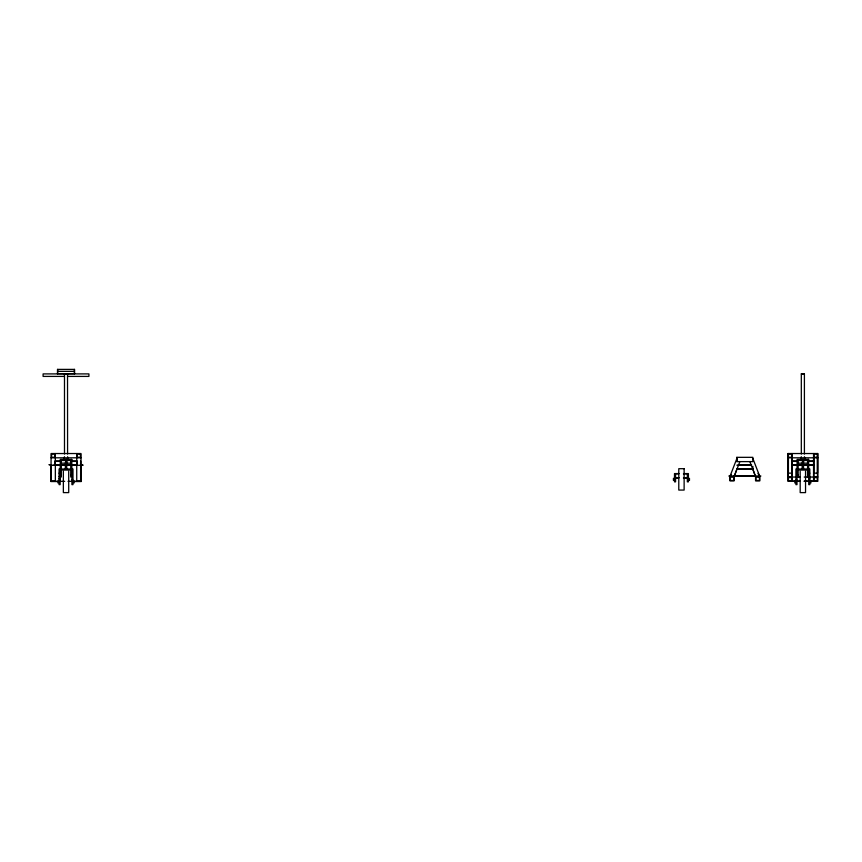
<?xml version="1.0" encoding="UTF-8"?>
<svg xmlns="http://www.w3.org/2000/svg" width="862" height="862" viewBox="0 0 862 862"><rect width="100%" height="100%" fill="white"/><g stroke="black" fill="none" stroke-linecap="round" stroke-linejoin="round"><path stroke-width="1.29" d="M736.838 461.612L736.838 457.334L752.882 457.334L752.882 461.612L736.838 461.612L736.838 457.334M739.865 461.612L734.165 476.578L734.165 480.856L729.888 480.856L729.888 476.578L736.848 458.584M731.159 474.445L729.888 476.578L734.165 476.578L736.838 469.09L752.882 469.09L755.554 476.578L755.554 480.856L759.831 480.856L759.831 476.578L752.882 458.584M801.315 454.058L801.315 373.871L802.457 373.86L804.408 373.871L804.408 454.058M64.488 456.731C61.892 460.523 70.167 460.534 67.581 456.731M801.315 456.731C798.718 460.523 807.004 460.523 804.408 456.731M64.531 373.871L67.376 373.871M804.365 373.882L801.315 373.871M66.805 459.424L67.581 459.403M57.689 371.36L74.369 371.36M64.488 376.414L43.1 376.414L43.1 373.903L88.915 373.903L88.915 376.414L67.527 376.414M788.428 454.058L791.639 454.058M814.084 454.058L817.295 454.058M788.428 457.269L791.639 457.269M814.084 457.269L817.295 457.269M51.063 457.808L81.006 457.808M787.89 457.808L817.833 457.808M55.34 461.008L60.685 461.008M71.384 461.008L76.729 461.008M792.167 461.008L797.512 461.008M808.211 461.008L813.556 461.008M55.34 461.396L60.685 461.396M71.384 461.396L76.729 461.396M792.167 461.396L797.512 461.396M808.211 461.396L813.556 461.396M61.331 463.163L70.738 463.163M798.158 463.174L807.565 463.163M51.558 464.65L48.929 464.65L51.558 465.178M54.187 464.65L76.567 464.65M80.511 464.65L83.14 465.178L80.511 465.178M738.184 464.812L751.545 464.812M792.167 464.693L813.556 464.693M55.34 464.909L76.729 464.909M792.167 464.909L813.556 464.909M54.187 465.178L76.567 465.178M792.167 465.114L813.556 465.114M736.838 465.2L751.545 465.2M792.167 465.286L813.556 465.286M736.838 468.712L752.882 468.712M60.157 470.07L71.912 470.07M796.984 470.07L808.739 470.07M59.079 473.163L60.157 473.163M808.739 473.163L809.817 473.163M679.321 473.583L674.504 473.583L674.504 481.858L675.571 481.858L675.571 473.841L678.189 473.841M683.598 473.583L688.404 473.583L688.404 481.858L687.337 481.858L687.337 473.841L683.415 473.841M60.265 474.93L61.331 474.887M70.738 474.887L71.805 474.887M797.091 474.887L798.158 474.887M807.565 474.93L808.631 474.887M734.165 476.039L755.554 476.039M59.079 476.664L60.157 476.664M808.739 476.664L809.817 476.664M787.89 477.052L800.184 477.052M804.203 477.052L817.833 477.052M674.504 477.731L679.321 477.71M683.598 477.71L688.404 477.731M675.571 477.979L678.189 477.979M683.415 477.979L687.337 477.979M59.079 478.625L60.157 478.625M808.739 478.625L809.817 478.625M59.079 480.102L60.157 480.102M71.912 480.102L72.979 480.102M795.917 480.102L796.984 480.102M808.739 480.102L809.817 480.102M50.847 481.115L55.34 481.115M59.079 481.136L60.157 481.136M71.912 481.136L72.979 481.136M76.729 481.115L81.222 481.115M792.167 481.115L800.184 481.115M804.203 481.115L813.556 481.115M50.847 481.33L64.693 481.33M68.012 481.33L81.222 481.33M800.184 481.33L787.89 481.33L787.89 453.531L817.833 453.531L817.833 481.33L804.203 481.33M58.778 481.546L50.847 481.546L50.847 465.286L81.222 465.286L81.222 481.546L73.292 481.546M802.091 459.424L801.315 459.403M757.935 473.367L759.831 476.578L755.554 476.578L749.854 461.612M817.618 453.531L817.618 472.775M817.295 453.531L817.295 473.152M814.084 453.531L814.084 473.152M813.556 453.531L813.556 481.33M810.883 480.899L810.883 483.032M807.565 477.042L807.565 460.459L798.158 460.48L798.158 477.042M805.539 471.309L805.539 492.611L800.184 492.611L800.184 471.309M803.556 463.163L803.556 461.008L803.125 463.163M803.556 466.331L803.556 469.003M803.125 466.331L803.125 469.003M802.597 463.163L802.597 461.008L802.166 463.163M802.597 466.331L802.597 469.003M802.166 466.331L802.166 469.003M794.839 480.899L794.839 483.032M792.167 453.531L792.167 481.33M791.79 461.008L791.79 464.93M791.639 453.531L791.639 473.152M788.428 453.531L788.428 473.152M788.267 461.008L788.267 472.775M788.105 453.531L788.105 472.775M760.898 476.039L728.821 476.039M752.882 466.364L752.882 469.09M689.471 478.313L689.471 480.446M673.437 478.313L673.437 480.446M81.006 481.33L81.006 453.531L51.063 453.531L51.063 481.33M80.629 461.008L80.629 481.33M77.106 461.008L77.106 464.823M76.729 453.531L76.729 481.33M74.585 373.871L74.585 369.389L57.485 369.389L57.485 373.871M74.369 369.389L74.369 373.655L57.689 373.655L57.689 369.389M74.057 480.899L74.057 483.032M70.738 477.042L70.738 460.459L61.331 460.48L61.331 477.042M68.712 471.309L68.712 492.611L63.357 492.611L63.357 471.309M67.527 374.033L67.581 454.058M66.73 463.163L66.73 461.008L66.299 463.163M66.73 466.331L66.73 469.003M66.299 466.331L66.299 469.003M65.771 463.163L65.771 461.008L65.34 463.163M65.771 466.331L65.771 469.003M65.34 466.331L65.34 469.003M64.488 374.033L64.488 454.048M58.013 480.899L58.013 483.032M55.34 453.531L55.34 481.33M54.963 461.008L54.963 464.823M54.812 454.058L51.601 454.058L51.601 457.269L54.812 457.269L54.812 454.058M80.468 454.058L77.257 454.058L77.257 457.269L80.468 457.269L80.468 454.058M71.805 459.424L60.265 459.381L60.157 484.638L59.079 484.638L59.079 469.003L72.979 469.003L72.979 484.638L71.912 484.638L71.805 459.381M808.631 459.381L797.091 459.424L796.984 484.638L795.917 484.638L795.917 469.003L809.817 469.003L809.817 484.638L808.739 484.638L808.631 459.381M684.126 468.691L678.782 468.691L678.782 490.069L684.126 490.069L684.126 468.691M791.79 473.152L788.267 473.152L788.267 476.675L791.79 476.675L791.79 473.152M817.456 473.152L813.933 473.152L813.933 476.675L817.456 476.675L817.456 473.152M733.788 476.955L730.276 476.955L730.276 480.479L733.788 480.479L733.788 476.955M759.454 476.955L755.931 476.955L755.931 480.479L759.454 480.479L759.454 476.955M791.639 477.58L788.428 477.58L788.428 480.791L791.639 480.791L791.639 477.58M817.295 477.58L814.084 477.58L814.084 480.791L817.295 480.791L817.295 477.58"/></g></svg>
